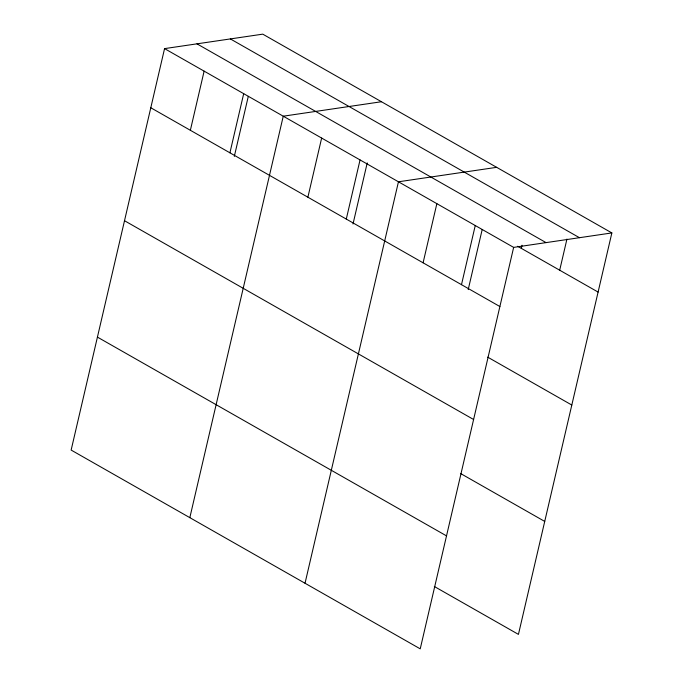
<?xml version="1.0" encoding="UTF-8"?>
<svg xmlns="http://www.w3.org/2000/svg" width="683" height="683" viewBox="0 0 683 683"><rect width="100%" height="100%" fill="white"/><g stroke="black" fill="none" stroke-linecap="round" stroke-linejoin="round"><path stroke-width="1.02" d="M611.857 232.929L262.767 34.15L164.56 48.613L71.143 450.071L420.233 648.85L513.65 247.391L611.857 232.929L518.44 634.387L434.32 586.492M190.361 130.291L204.123 71.143M229.923 152.813L243.694 93.665M234.32 156.39L248.296 96.354M189.831 517.654L283.257 116.195L381.464 101.733M307.888 197.208L321.65 138.06M346.29 219.072L360.052 159.924M353.017 223.981L367.223 162.913M305.028 583.256L398.454 181.789L496.661 167.335M423.093 262.801L436.855 203.662M461.486 284.674L475.257 225.527M468.214 289.575L482.189 229.531M521.3 248.347L522.017 245.231M559.693 270.212L566.941 239.076M230.359 38.922L579.449 237.701M196.969 43.84L546.058 242.619M517.637 246.264L598.095 292.076M164.56 48.613L513.65 247.391M150.798 107.76L499.888 306.539M487.696 357.141L571.808 405.036M124.511 220.72L473.601 419.499M460.607 473.532L544.727 521.428M97.43 337.112L446.52 535.89"/></g></svg>
